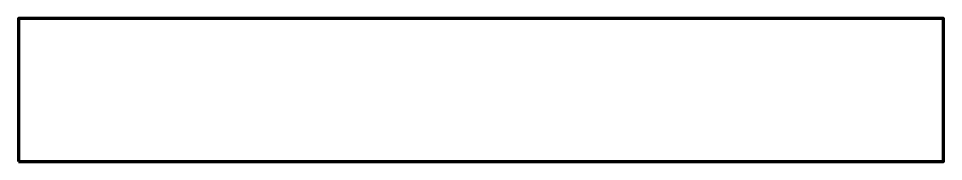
# Model space of a CAD drawing. Header units: centimetres. Extents: x -4.22 to 2.57, y 2.28 to 3.33.
import ezdxf

# ---------------------------------------------------------------- set-up
doc = ezdxf.new("R2010")
doc.units = ezdxf.units.CM
doc.header["$MEASUREMENT"] = 0
doc.layers.add('Layer 1', color=7, linetype='Continuous')

msp = doc.modelspace()

# ---------------------------------------------------------------- linework, layer by layer
at = {"layer": 'Layer 1', "color": 168, "lineweight": 90}
msp.add_lwpolyline([(-4.21985, 2.28148), (2.57223, 2.28148), (2.57223, 3.32984), (-4.21985, 3.32984), (-4.21985, 2.28148)], close=True, dxfattribs=at)

doc.saveas('drawing.dxf')
